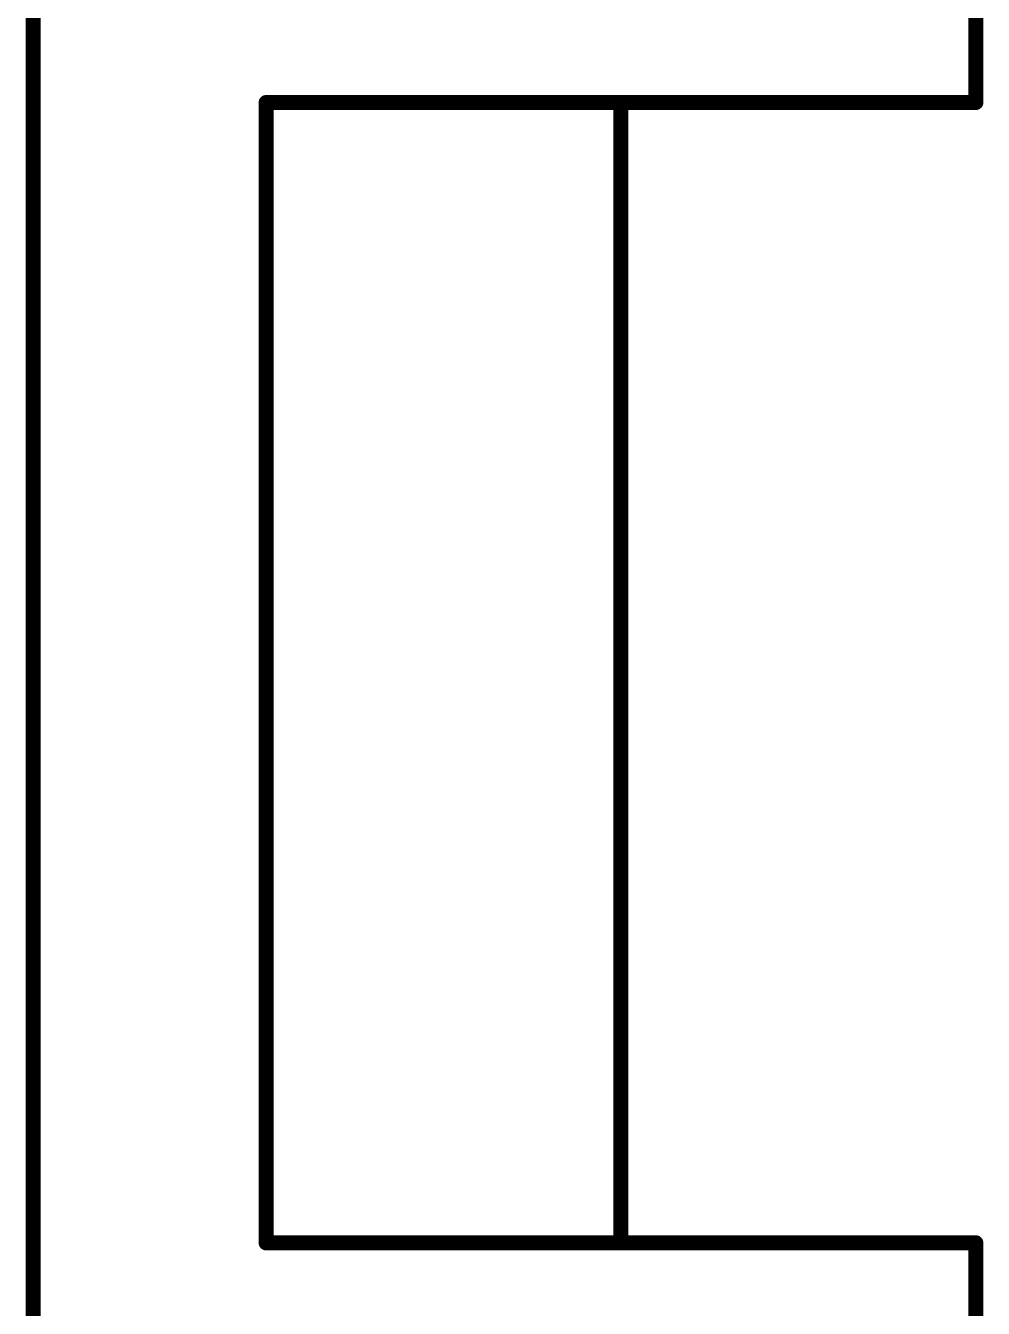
# Model space of a CAD drawing. Header units: inches. Extents: x 28 to 136, y 32 to 73.
# Drawn here: x 27.65 to 35.74, y 50.27 to 61.12 of the extents above; entities that cross this region are included whole.
import ezdxf

# ---------------------------------------------------------------- set-up
doc = ezdxf.new("R2010")
doc.units = ezdxf.units.IN
doc.layers.add('Board Outline', color=216, linetype='Continuous')
doc.layers.add('Top Overlay', color=2, linetype='Continuous')

msp = doc.modelspace()

# ---------------------------------------------------------------- linework, layer by layer
at = {"layer": 'Board Outline', "const_width": 0.127}
msp.add_lwpolyline([(27.711, 72.441), (27.711, 31.826)], dxfattribs=at)
at = {"layer": 'Top Overlay', "const_width": 0.127}
for points in [[(35.681, 60.468), (35.681, 63.968)], [(29.681, 50.822), (29.681, 60.468)], [(29.681, 60.468), (35.681, 60.468)], [(32.681, 50.822), (32.681, 60.468)], [(29.681, 50.822), (35.681, 50.822)], [(35.681, 47.322), (35.681, 50.822)]]:
    msp.add_lwpolyline(points, dxfattribs=at)
at = {"layer": 'Top Overlay', "const_width": 0.0635}
for points in [[(29.649, 60.468, 1), (29.713, 60.468, 1)], [(29.649, 60.468, 1), (29.713, 60.468, 1)], [(32.649, 60.468, 1), (32.713, 60.468, 1)], [(35.649, 60.468, 1), (35.713, 60.468, 1)], [(35.649, 60.468, 1), (35.713, 60.468, 1)], [(29.649, 50.822, 1), (29.713, 50.822, 1)], [(29.649, 50.822, 1), (29.713, 50.822, 1)], [(32.649, 50.822, 1), (32.713, 50.822, 1)], [(35.649, 50.822, 1), (35.713, 50.822, 1)], [(35.649, 50.822, 1), (35.713, 50.822, 1)]]:
    msp.add_lwpolyline(points, format="xyb", close=True, dxfattribs=at)

doc.saveas('drawing.dxf')
